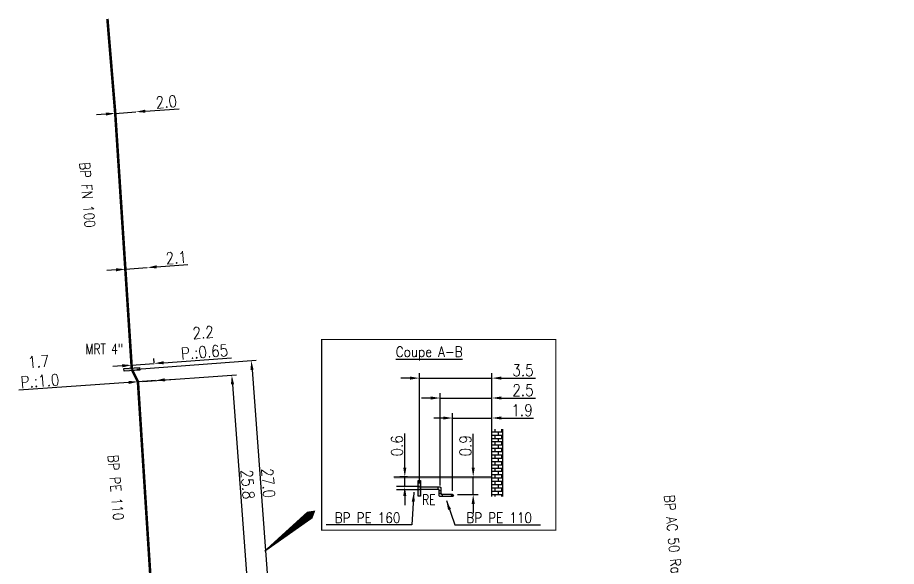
# Model space of a CAD drawing. Header units: millimetres. Extents: x 183997 to 185000, y 127999 to 129007.
# Drawn here: x 184824.9 to 184909.6, y 128947.3 to 129000.1 of the extents above; entities that cross this region are included whole.
import ezdxf
from ezdxf.enums import TextEntityAlignment as Align

# ---------------------------------------------------------------- set-up
doc = ezdxf.new("R2010")
doc.units = ezdxf.units.MM
doc.header["$PDMODE"] = 34
doc.linetypes.add('L_25_FN', pattern=[2000, 1000, 1000])
doc.linetypes.add('L_25_PE', pattern=[2000, 1000, 1000])
doc.layers.get('0').update_dxf_attribs({"linetype": 'CONTINUOUS'})
doc.layers.get('DEFPOINTS').update_dxf_attribs({"linetype": 'CONTINUOUS'})
for name, color, linetype in [('L_150', 1, 'CONTINUOUS'), ('L_170', 7, 'CONTINUOUS'), ('L_340', 7, 'CONTINUOUS'), ('L_900', 7, 'CONTINUOUS')]:
    doc.layers.add(name, color=color, linetype=linetype)
doc.styles.get("Standard").update_dxf_attribs({"font": 'romans.shx', "width": 0.85})
doc.dimstyles.get("Standard").update_dxf_attribs({"dimtxt": 1.5, "dimasz": 1.2, "dimexe": 0.625, "dimexo": 0.625, "dimgap": 0.25, "dimtad": 1, "dimdec": 1, "dimzin": 0, "dimdsep": 46, "dimtxsty": 'Standard', "dimcen": -0.5, "dimadec": 0, "dimazin": 0, "dimtfac": 1, "dimtdec": 1, "dimtmove": 0, "dimatfit": 3, "dimfxl": 0, "dimtolj": 1, "dimtzin": 0, "dimarcsym": 0})

# ---------------------------------------------------------------- blocks, each defined once
blk = doc.blocks.new('L_340_17')
at = {"linetype": 'Continuous'}
blk.add_hatch(color=0, dxfattribs=at).paths.add_polyline_path([(0.125, 0.75), (-0.125, 0.75), (-0.125, -0.75), (0.125, -0.75)])
at = {"color": 0, "linetype": 'Continuous'}
blk.add_lwpolyline([(-0.125, 0.75), (0.125, 0.75), (0.125, -0.75), (-0.125, -0.75)], close=True, dxfattribs=at)
at = {"color": 0, "linetype": 'Continuous', "width": 0.75}
for tag, height, flags, p in [('MRT', 1, 8, (0, 2.5)), ('DEF_LEG', 1.2, 3, (0, -5)), ('DEF_COUP', 1.2, 3, (0, -7.5)), ('DEF_TYPE', 1.2, 3, (0, -10))]:
    blk.add_attdef(tag, text='', height=height, dxfattribs=dict(at, flags=flags)).set_placement(p, align=Align.MIDDLE)
blk = doc.blocks.new('L_340_20')
at = {"linetype": 'Continuous'}
blk.add_hatch(color=0, dxfattribs=at).paths.add_polyline_path([(0.125, 0.75), (-0.125, 0.75), (-0.125, -0.75), (0.125, -0.75)])
at = {"color": 0, "linetype": 'Continuous'}
blk.add_lwpolyline([(-0.125, 0.75), (0.125, 0.75), (0.125, -0.75), (-0.125, -0.75)], close=True, dxfattribs=at)
at = {"color": 0, "linetype": 'Continuous', "width": 0.75}
for tag, height, flags, p in [('RE', 1, 8, (0, 2.189)), ('DEF_LEG', 1.2, 3, (0, -5)), ('DEF_COUP', 1.2, 3, (0, -7.5)), ('DEF_TYPE', 1.2, 3, (0, -10))]:
    blk.add_attdef(tag, text='', height=height, dxfattribs=dict(at, flags=flags)).set_placement(p, align=Align.MIDDLE)
blk = doc.blocks.new('*D272')
at = {"layer": 'DEFPOINTS', "color": 0, "linetype": 'Continuous', "transparency": 16777216}
for p in [(184836.282, 128991.044), (184836.282, 128991.044), (184834.288, 128990.898)]:
    blk.add_point(p, dxfattribs=at)
at = {"layer": 'L_150', "color": 0, "linetype": 'Continuous', "lineweight": -2, "transparency": 16777216}
for p, q in [((184834.288, 128990.898), (184836.282, 128991.044)), ((184837.18, 128991.109), (184840.45, 128991.348)), ((184833.39, 128990.833), (184832.492, 128990.767))]:
    blk.add_line(p, q, dxfattribs=at)
at = {"layer": 'L_150', "color": 0, "linetype": 'Continuous', "transparency": 16777216}
for points in [[(184833.379, 128990.982), (184833.401, 128990.683), (184834.288, 128990.898)], [(184837.169, 128991.259), (184837.191, 128990.96), (184836.282, 128991.044)]]:
    blk.add_solid(points, dxfattribs=at)
at = {"layer": 'L_150', "color": 0, "linetype": 'Continuous', "transparency": 16777216, "insert": (184839.209, 128992.009), "char_height": 1.125, "attachment_point": 5, "rotation": 4.17286}
blk.add_mtext('\\A1;2.0', dxfattribs=at)
blk = doc.blocks.new('*D277')
at = {"layer": 'DEFPOINTS', "color": 0, "linetype": 'Continuous', "transparency": 16777216}
for p in [(184838.05, 128966.808), (184838.081, 128966.397), (184835.887, 128966.234)]:
    blk.add_point(p, dxfattribs=at)
at = {"layer": 'L_150', "color": 0, "linetype": 'Continuous', "lineweight": -2, "transparency": 16777216}
for p, q in [((184838.046, 128966.864), (184838.015, 128967.275)), ((184838.948, 128966.874), (184845.501, 128967.36)), ((184834.959, 128966.579), (184834.061, 128966.512)), ((184835.852, 128966.702), (184835.821, 128967.113)), ((184835.856, 128966.645), (184838.05, 128966.808))]:
    blk.add_line(p, q, dxfattribs=at)
at = {"layer": 'L_150', "color": 0, "linetype": 'Continuous', "transparency": 16777216}
for points in [[(184834.947, 128966.728), (184834.97, 128966.429), (184835.856, 128966.645)], [(184838.937, 128967.024), (184838.959, 128966.725), (184838.05, 128966.808)]]:
    blk.add_solid(points, dxfattribs=at)
at = {"layer": 'L_150', "color": 0, "linetype": 'Continuous', "transparency": 16777216, "insert": (184842.828, 128968.854), "char_height": 1.125, "attachment_point": 5, "rotation": 4.23573}
blk.add_mtext('\\A1;2.2\\PP.:0.65', dxfattribs=at)
blk = doc.blocks.new('*D286')
at = {"layer": 'DEFPOINTS', "color": 0, "linetype": 'Continuous', "transparency": 16777216}
for p in [(184862.191, 128955.879), (184862.933, 128955.879), (184862.933, 128954.939)]:
    blk.add_point(p, dxfattribs=at)
at = {"layer": 'L_900', "color": 0, "linetype": 'Continuous', "lineweight": -2, "transparency": 16777216}
for p, q in [((184862.191, 128956.779), (184862.191, 128960.058)), ((184862.464, 128955.879), (184861.722, 128955.879)), ((184862.191, 128954.939), (184862.191, 128955.879)), ((184862.464, 128954.939), (184861.722, 128954.939)), ((184862.191, 128954.039), (184862.191, 128953.139))]:
    blk.add_line(p, q, dxfattribs=at)
at = {"layer": 'L_900', "color": 0, "linetype": 'Continuous', "transparency": 16777216}
for points in [[(184862.041, 128956.779), (184862.341, 128956.779), (184862.191, 128955.879)], [(184862.041, 128954.039), (184862.341, 128954.039), (184862.191, 128954.939)]]:
    blk.add_solid(points, dxfattribs=at)
at = {"layer": 'L_900', "color": 0, "linetype": 'Continuous', "transparency": 16777216, "insert": (184861.441, 128958.869), "char_height": 1.125, "attachment_point": 5, "rotation": 90}
blk.add_mtext('\\A1;0.6', dxfattribs=at)
blk = doc.blocks.new('*D287')
at = {"layer": 'DEFPOINTS', "color": 0, "linetype": 'Continuous', "transparency": 16777216}
for p in [(184870.595, 128961.55), (184870.595, 128955.879), (184866.795, 128954.079)]:
    blk.add_point(p, dxfattribs=at)
at = {"layer": 'L_900', "color": 0, "linetype": 'Continuous', "lineweight": -2, "transparency": 16777216}
for p, q in [((184865.895, 128961.55), (184864.995, 128961.55)), ((184866.795, 128954.548), (184866.795, 128962.019)), ((184866.795, 128961.55), (184870.595, 128961.55)), ((184870.595, 128956.348), (184870.595, 128962.019)), ((184871.495, 128961.55), (184874.592, 128961.55))]:
    blk.add_line(p, q, dxfattribs=at)
at = {"layer": 'L_900', "color": 0, "linetype": 'Continuous', "transparency": 16777216}
for points in [[(184865.895, 128961.7), (184865.895, 128961.4), (184866.795, 128961.55)], [(184871.495, 128961.7), (184871.495, 128961.4), (184870.595, 128961.55)]]:
    blk.add_solid(points, dxfattribs=at)
at = {"layer": 'L_900', "color": 0, "linetype": 'Continuous', "transparency": 16777216, "insert": (184873.494, 128962.3), "char_height": 1.125, "attachment_point": 5}
blk.add_mtext('\\A1;1.9', dxfattribs=at)
blk = doc.blocks.new('*D288')
at = {"layer": 'DEFPOINTS', "color": 0, "linetype": 'Continuous', "transparency": 16777216}
for p in [(184870.595, 128963.477), (184870.595, 128955.879), (184865.595, 128954.579)]:
    blk.add_point(p, dxfattribs=at)
at = {"layer": 'L_900', "color": 0, "linetype": 'Continuous', "lineweight": -2, "transparency": 16777216}
for p, q in [((184865.595, 128955.048), (184865.595, 128963.945)), ((184870.595, 128956.348), (184870.595, 128963.945)), ((184864.695, 128963.477), (184863.795, 128963.477)), ((184865.595, 128963.477), (184870.595, 128963.477)), ((184871.495, 128963.477), (184874.774, 128963.477))]:
    blk.add_line(p, q, dxfattribs=at)
at = {"layer": 'L_900', "color": 0, "linetype": 'Continuous', "transparency": 16777216}
for points in [[(184864.695, 128963.627), (184864.695, 128963.327), (184865.595, 128963.477)], [(184871.495, 128963.627), (184871.495, 128963.327), (184870.595, 128963.477)]]:
    blk.add_solid(points, dxfattribs=at)
at = {"layer": 'L_900', "color": 0, "linetype": 'Continuous', "transparency": 16777216, "insert": (184873.585, 128964.227), "char_height": 1.125, "attachment_point": 5}
blk.add_mtext('\\A1;2.5', dxfattribs=at)
blk = doc.blocks.new('*D318')
at = {"layer": 'DEFPOINTS', "color": 0, "linetype": 'Continuous', "transparency": 16777216}
for p in [(184836.475, 128965.044), (184838.17, 128965.165), (184838.17, 128965.165)]:
    blk.add_point(p, dxfattribs=at)
at = {"layer": 'L_150', "color": 0, "linetype": 'Continuous', "lineweight": -2, "transparency": 16777216}
for p, q in [((184835.577, 128964.98), (184824.993, 128964.226)), ((184838.17, 128965.165), (184836.475, 128965.044)), ((184839.068, 128965.229), (184839.966, 128965.293))]:
    blk.add_line(p, q, dxfattribs=at)
at = {"layer": 'L_150', "color": 0, "linetype": 'Continuous', "transparency": 16777216}
for points in [[(184835.566, 128965.13), (184835.588, 128964.83), (184836.475, 128965.044)], [(184839.058, 128965.378), (184839.079, 128965.079), (184838.17, 128965.165)]]:
    blk.add_solid(points, dxfattribs=at)
at = {"layer": 'L_150', "color": 0, "linetype": 'Continuous', "transparency": 16777216, "insert": (184826.967, 128966.058), "char_height": 1.125, "attachment_point": 5, "rotation": 4.07533}
blk.add_mtext('\\A1;1.7\\PP.:1.0', dxfattribs=at)
blk = doc.blocks.new('*D338')
at = {"layer": 'DEFPOINTS', "color": 0, "linetype": 'Continuous', "transparency": 16777216}
for p in [(184835.262, 128975.889), (184837.377, 128976.044), (184837.377, 128976.044)]:
    blk.add_point(p, dxfattribs=at)
at = {"layer": 'L_150', "color": 0, "linetype": 'Continuous', "lineweight": -2, "transparency": 16777216}
for p, q in [((184834.365, 128975.824), (184833.467, 128975.758)), ((184835.262, 128975.889), (184837.377, 128976.044)), ((184838.274, 128976.109), (184841.272, 128976.328))]:
    blk.add_line(p, q, dxfattribs=at)
at = {"layer": 'L_150', "color": 0, "linetype": 'Continuous', "transparency": 16777216}
for points in [[(184834.354, 128975.974), (184834.376, 128975.674), (184835.262, 128975.889)], [(184838.263, 128976.259), (184838.285, 128975.96), (184837.377, 128976.044)]]:
    blk.add_solid(points, dxfattribs=at)
at = {"layer": 'L_150', "color": 0, "linetype": 'Continuous', "transparency": 16777216, "insert": (184840.167, 128976.999), "char_height": 1.125, "attachment_point": 5, "rotation": 4.17286}
blk.add_mtext('\\A1;2.1', dxfattribs=at)
blk = doc.blocks.new('*D340')
at = {"layer": 'DEFPOINTS', "color": 0, "linetype": 'Continuous', "transparency": 16777216}
for p in [(184835.887, 128966.234), (184849.397, 128940.161), (184845.265, 128939.855)]:
    blk.add_point(p, dxfattribs=at)
at = {"layer": 'L_150', "color": 0, "linetype": 'Continuous', "lineweight": -2, "transparency": 16777216}
for p, q in [((184836.354, 128966.269), (184847.87, 128967.122)), ((184847.469, 128966.19), (184849.33, 128941.059)), ((184845.733, 128939.89), (184849.864, 128940.196))]:
    blk.add_line(p, q, dxfattribs=at)
at = {"layer": 'L_150', "color": 0, "linetype": 'Continuous', "transparency": 16777216}
for points in [[(184847.619, 128966.201), (184847.319, 128966.179), (184847.403, 128967.087)], [(184849.48, 128941.07), (184849.181, 128941.047), (184849.397, 128940.161)]]:
    blk.add_solid(points, dxfattribs=at)
at = {"layer": 'L_150', "color": 0, "linetype": 'Continuous', "transparency": 16777216, "insert": (184849.029, 128955.279), "char_height": 1.125, "attachment_point": 5, "rotation": 274.23573}
blk.add_mtext('\\A1;27.0', dxfattribs=at)
blk = doc.blocks.new('*D341')
at = {"layer": 'DEFPOINTS', "color": 0, "linetype": 'Continuous', "transparency": 16777216}
for p in [(184836.475, 128965.044), (184841.076, 128939.557), (184847.422, 128940.009)]:
    blk.add_point(p, dxfattribs=at)
at = {"layer": 'L_150', "color": 0, "linetype": 'Continuous', "lineweight": -2, "transparency": 16777216}
for p, q in [((184836.942, 128965.077), (184845.987, 128965.722)), ((184845.586, 128964.791), (184847.355, 128940.906)), ((184841.543, 128939.59), (184847.889, 128940.042))]:
    blk.add_line(p, q, dxfattribs=at)
at = {"layer": 'L_150', "color": 0, "linetype": 'Continuous', "transparency": 16777216}
for points in [[(184845.736, 128964.802), (184845.436, 128964.78), (184845.52, 128965.688)], [(184847.505, 128940.917), (184847.205, 128940.895), (184847.422, 128940.009)]]:
    blk.add_solid(points, dxfattribs=at)
at = {"layer": 'L_150', "color": 0, "linetype": 'Continuous', "transparency": 16777216, "insert": (184847.052, 128955.153), "char_height": 1.125, "attachment_point": 5, "rotation": 274.23573}
blk.add_mtext('\\A1;25.8', dxfattribs=at)
blk = doc.blocks.new('*D356')
at = {"layer": 'DEFPOINTS', "color": 0, "linetype": 'Continuous', "transparency": 16777216}
for p in [(184868.182, 128955.879), (184868.783, 128955.879), (184866.795, 128954.179)]:
    blk.add_point(p, dxfattribs=at)
at = {"layer": 'L_900', "color": 0, "linetype": 'Continuous', "lineweight": -2, "transparency": 16777216}
for p, q in [((184868.783, 128956.779), (184868.783, 128960.041)), ((184868.651, 128955.879), (184869.251, 128955.879)), ((184868.783, 128954.179), (184868.783, 128955.879)), ((184867.264, 128954.179), (184869.251, 128954.179)), ((184868.783, 128953.279), (184868.783, 128952.379))]:
    blk.add_line(p, q, dxfattribs=at)
at = {"layer": 'L_900', "color": 0, "linetype": 'Continuous', "transparency": 16777216}
for points in [[(184868.633, 128956.779), (184868.933, 128956.779), (184868.783, 128955.879)], [(184868.633, 128953.279), (184868.933, 128953.279), (184868.783, 128954.179)]]:
    blk.add_solid(points, dxfattribs=at)
at = {"layer": 'L_900', "color": 0, "linetype": 'Continuous', "transparency": 16777216, "insert": (184868.033, 128958.875), "char_height": 1.125, "attachment_point": 5, "rotation": 90}
blk.add_mtext('\\A1;0.9', dxfattribs=at)
blk = doc.blocks.new('*D357')
at = {"layer": 'DEFPOINTS', "color": 0, "linetype": 'Continuous', "transparency": 16777216}
for p in [(184870.595, 128965.395), (184870.595, 128955.879), (184863.595, 128954.779)]:
    blk.add_point(p, dxfattribs=at)
at = {"layer": 'L_900', "color": 0, "linetype": 'Continuous', "lineweight": -2, "transparency": 16777216}
for p, q in [((184863.595, 128955.248), (184863.595, 128965.864)), ((184870.595, 128956.348), (184870.595, 128965.864)), ((184862.695, 128965.395), (184861.795, 128965.395)), ((184863.595, 128965.395), (184870.595, 128965.395)), ((184871.495, 128965.395), (184874.774, 128965.395))]:
    blk.add_line(p, q, dxfattribs=at)
at = {"layer": 'L_900', "color": 0, "linetype": 'Continuous', "transparency": 16777216}
for points in [[(184862.695, 128965.545), (184862.695, 128965.245), (184863.595, 128965.395)], [(184871.495, 128965.545), (184871.495, 128965.245), (184870.595, 128965.395)]]:
    blk.add_solid(points, dxfattribs=at)
at = {"layer": 'L_900', "color": 0, "linetype": 'Continuous', "transparency": 16777216, "insert": (184873.585, 128966.145), "char_height": 1.125, "attachment_point": 5}
blk.add_mtext('\\A1;3.5', dxfattribs=at)

msp = doc.modelspace()

# ---------------------------------------------------------------- hatches: boundary and pattern name
at = {"layer": 'L_900', "ltscale": 0.5}
h = msp.add_hatch(dxfattribs=at)
h.set_pattern_fill('BRICK', color=256, scale=0.05)
h.set_pattern_definition([(0, (-1.08574, -0.65423), (0, 0.3175), []), (90, (-1.08574, -0.65423), (-0.635, 4e-17), [0.3175, -0.3175]), (90, (-0.76824, -0.65423), (-0.635, 4e-17), [-0.3175, 0.3175])])
h.paths.add_polyline_path([(184871.595, 128960.489), (184870.595, 128960.489), (184870.595, 128953.997), (184871.595, 128953.997)])
h = msp.add_hatch(dxfattribs=at)
h.set_pattern_fill('DOTS', color=256, scale=0.05)
h.set_pattern_definition([(0, (-1.08574, -0.65423), (0.0396875, 0.079375), [0, -0.079375])])
h.paths.add_polyline_path([(184870.595, 128955.879), (184861.143, 128955.879), (184861.143, 128955.679), (184870.595, 128955.679)])
h = msp.add_hatch(color=256, dxfattribs=at)
h.dxf.hatch_style = 1
h.paths.add_polyline_path([(184866.895, 128954.079, 1), (184866.695, 128954.079, 1)])

# ---------------------------------------------------------------- linework, layer by layer
at = {"layer": 'L_150', "linetype": 'L_25_FN', "ltscale": 0.5, "const_width": 0.25, "flags": 128}
msp.add_lwpolyline([(184835.887, 128966.234), (184835.262, 128975.889), (184834.288, 128990.898), (184833.534, 129000)], dxfattribs=at)
at = {"layer": 'L_150', "linetype": 'L_25_PE', "ltscale": 0.5, "const_width": 0.25, "flags": 128}
msp.add_lwpolyline([(184948.444, 128939.036), (184944.861, 128938.782), (184929.971, 128937.559), (184912.148, 128936.153), (184897.046, 128935.214), (184887.687, 128934.453), (184887.487, 128934.437), (184883.612, 128938.442), (184871.651, 128937.73), (184855.012, 128936.481), (184853.716, 128936.384), (184853.482, 128939.037), (184839.876, 128938.116), (184838.15, 128938.025), (184838.084, 128939.086), (184837.906, 128942.683), (184836.475, 128965.044), (184835.887, 128966.234)], dxfattribs=at)
at = {"layer": 'L_900', "ltscale": 0.5, "const_width": 0.1}
msp.add_lwpolyline([(184854.179, 128969.103), (184876.739, 128969.103), (184876.739, 128950.735), (184854.179, 128950.735)], close=True, dxfattribs=at)
at = {"layer": 'L_900', "ltscale": 0.5, "flags": 128}
for points in [[(184870.595, 128953.998), (184870.595, 128960.489), (184870.595, 128960.489)], [(184871.595, 128960.489), (184871.595, 128953.997), (184871.595, 128953.997), (184871.595, 128953.997)], [(184861.143, 128955.879), (184870.595, 128955.879)], [(184865.395, 128954.679), (184865.395, 128954.879)], [(184865.495, 128954.579), (184865.695, 128954.579)], [(184865.695, 128954.279), (184865.495, 128954.279)], [(184865.695, 128954.279), (184865.695, 128954.179)], [(184865.795, 128954.179), (184865.795, 128953.979)]]:
    msp.add_lwpolyline(points, dxfattribs=at)
for points in [[(184866.795, 128954.179), (184865.795, 128954.179), (184865.695, 128954.179), (184865.695, 128954.279), (184865.695, 128954.579), (184865.695, 128954.729), (184865.695, 128954.779, 0.414214), (184865.595, 128954.879), (184865.545, 128954.879), (184865.395, 128954.879), (184863.595, 128954.879), (184863.595, 128954.939), (184862.933, 128954.939), (184861.394, 128954.939)], [(184866.795, 128953.979), (184865.795, 128953.979), (184865.645, 128953.979), (184865.595, 128953.979, -0.414214), (184865.495, 128954.079), (184865.495, 128954.129), (184865.495, 128954.279), (184865.495, 128954.579), (184865.495, 128954.679), (184865.395, 128954.679), (184863.595, 128954.679), (184863.595, 128954.619), (184862.933, 128954.619), (184861.394, 128954.619)]]:
    msp.add_lwpolyline(points, format="xyb", dxfattribs=at)
at = {"layer": 'L_900', "color": 254, "linetype": 'Continuous'}
msp.add_lwpolyline([(184848.683, 128948.715, 0.125, 0.752, 0), (184852.594, 128951.85, 1.504, 0, 0), (184853.572, 128952.634, 1.504, 0, 0)], format="xyseb", dxfattribs=at)
at = {"layer": 'L_900', "ltscale": 0.5}
msp.add_circle((184866.795, 128954.079), 0.1, dxfattribs=at)

# ---------------------------------------------------------------- block references
at = {"layer": 'L_340', "ltscale": 0.5}
ref = msp.add_blockref('L_340_17', (184835.887, 128966.234), dxfattribs=dict(at, rotation=93.6991108535649))
ref.add_attrib('MRT', 'MRT 4"', dxfattribs={"layer": '0', "color": 0, "linetype": 'Continuous', "height": 1, "width": 0.75}).set_placement((184833.224, 128968.206), align=Align.MIDDLE)
at = {"layer": 'L_900', "ltscale": 0.5}
ref = msp.add_blockref('L_340_20', (184863.595, 128954.779), dxfattribs=at)
ref.add_attrib('RE', 'RE', dxfattribs={"layer": '0', "color": 0, "linetype": 'Continuous', "height": 1, "width": 0.75}).set_placement((184864.509, 128953.674), align=Align.MIDDLE)

# ---------------------------------------------------------------- texts
at = {"layer": 'L_150', "linetype": 'Continuous', "width": 0.85}
for s, p in [('BP FN 100', (184831.596, 128983.044)), ('BP PE 110', (184834.345, 128954.853))]:
    msp.add_text(s, height=1, rotation=274.91018, dxfattribs=at).set_placement(p, align=Align.MIDDLE)
at = {"layer": 'L_170', "linetype": 'Continuous', "width": 0.85}
msp.add_text('BP AC 50 Racc', height=1, rotation=275.17988, dxfattribs=at).set_placement((184888.084, 128949.7), align=Align.MIDDLE)
at = {"layer": 'L_900', "ltscale": 0.5, "insert": (184861.32, 128968.433), "char_height": 1, "attachment_point": 1}
msp.add_mtext_dynamic_manual_height_columns('{\\LCoupe A-B}', width=10.99422, gutter_width=5, heights=[0], dxfattribs=at)
at = {"layer": 'L_900', "color": 7, "linetype": 'Continuous', "ltscale": 0.5, "char_height": 1}
for s, insert, attachment_point in [('\\A1;BP PE 160', (184861.769, 128951.44), 9), ('\\A1;BP PE 110', (184868.116, 128951.44), 7)]:
    msp.add_mtext(s, dxfattribs=dict(at, insert=insert, attachment_point=attachment_point))

# ---------------------------------------------------------------- dimensions: what is measured, and where the dimension line sits
at = {"layer": 'L_150', "linetype": 'Continuous'}
for base, p1, p2, angle, override, picture, middle in [((184836.282, 128991.044), (184834.288, 128990.898), (184836.282, 128991.044), 184.17286, {"dimscale": 0.75, "dimlfac": 1, "dimlunit": 2, "dimatfit": 0}, '*D272', (184839.264, 128991.261)), ((184837.377, 128976.044), (184835.262, 128975.889), (184837.377, 128976.044), 184.17286, {"dimscale": 0.75, "dimatfit": 0}, '*D338', (184840.222, 128976.251)), ((184849.397, 128940.161), (184835.887, 128966.234), (184845.265, 128939.855), 94.23573, {"dimscale": 0.75, "dimatfit": 0}, '*D340', (184848.281, 128955.224)), ((184847.422, 128940.009), (184836.475, 128965.044), (184841.076, 128939.557), 94.23573, {"dimscale": 0.75, "dimatfit": 0}, '*D341', (184846.304, 128955.098))]:
    dim = msp.add_linear_dim(base=base, p1=p1, p2=p2, angle=angle, dimstyle='Standard', override=override, dxfattribs=at)
    dim.commit()
    dim.dimension.update_dxf_attribs({"geometry": picture, "text_midpoint": middle, "dimtype": 160})
for base, p1, p2, angle, text, picture, middle in [((184838.05, 128966.808), (184835.887, 128966.234), (184838.081, 128966.397), 184.23573, '<>\\PP.:0.65', '*D277', (184842.953, 128967.171)), ((184838.17, 128965.165), (184836.475, 128965.044), (184838.17, 128965.165), 184.07533, '<>\\PP.:1.0', '*D318', (184827.087, 128964.375))]:
    dim = msp.add_linear_dim(base=base, p1=p1, p2=p2, angle=angle, text=text, dimstyle='Standard', override={"dimscale": 0.75, "dimatfit": 0}, dxfattribs=at)
    dim.commit()
    dim.dimension.update_dxf_attribs({"geometry": picture, "text_midpoint": middle, "dimtype": 160})
at = {"layer": 'L_900', "linetype": 'Continuous'}
for base, p1, p2, angle, text, picture, middle in [((184870.595, 128965.395), (184863.595, 128954.779), (184870.595, 128955.879), 180, '3.5', '*D357', (184873.585, 128965.395)), ((184870.595, 128963.477), (184865.595, 128954.579), (184870.595, 128955.879), 180, '2.5', '*D288', (184873.585, 128963.477)), ((184870.595, 128961.55), (184866.795, 128954.079), (184870.595, 128955.879), 180, '1.9', '*D287', (184873.494, 128961.55)), ((184862.191, 128955.879), (184862.933, 128954.939), (184862.933, 128955.879), 270, '0.6', '*D286', (184862.191, 128958.869)), ((184868.783, 128955.879), (184866.795, 128954.179), (184868.182, 128955.879), 270, '0.9', '*D356', (184868.783, 128958.875))]:
    dim = msp.add_linear_dim(base=base, p1=p1, p2=p2, angle=angle, text=text, dimstyle='Standard', override={"dimscale": 0.75, "dimatfit": 0}, dxfattribs=at)
    dim.commit()
    dim.dimension.update_dxf_attribs({"geometry": picture, "text_midpoint": middle, "dimtype": 160})

# ---------------------------------------------------------------- leaders
at = {"layer": 'L_900', "color": 7, "linetype": 'Continuous', "ltscale": 0.5, "annotation_type": 0, "has_hookline": 1, "text_width": 7.164}
for points, hookline_direction in [([(184863.069, 128954.398), (184862.856, 128951.252), (184861.956, 128951.252)], 1), ([(184866.198, 128953.598), (184867.028, 128951.252), (184867.928, 128951.252)], 0)]:
    msp.add_leader(points, dimstyle='Standard', override={"dimscale": 0.75}, dxfattribs=dict(at, hookline_direction=hookline_direction))

doc.saveas('drawing.dxf')
